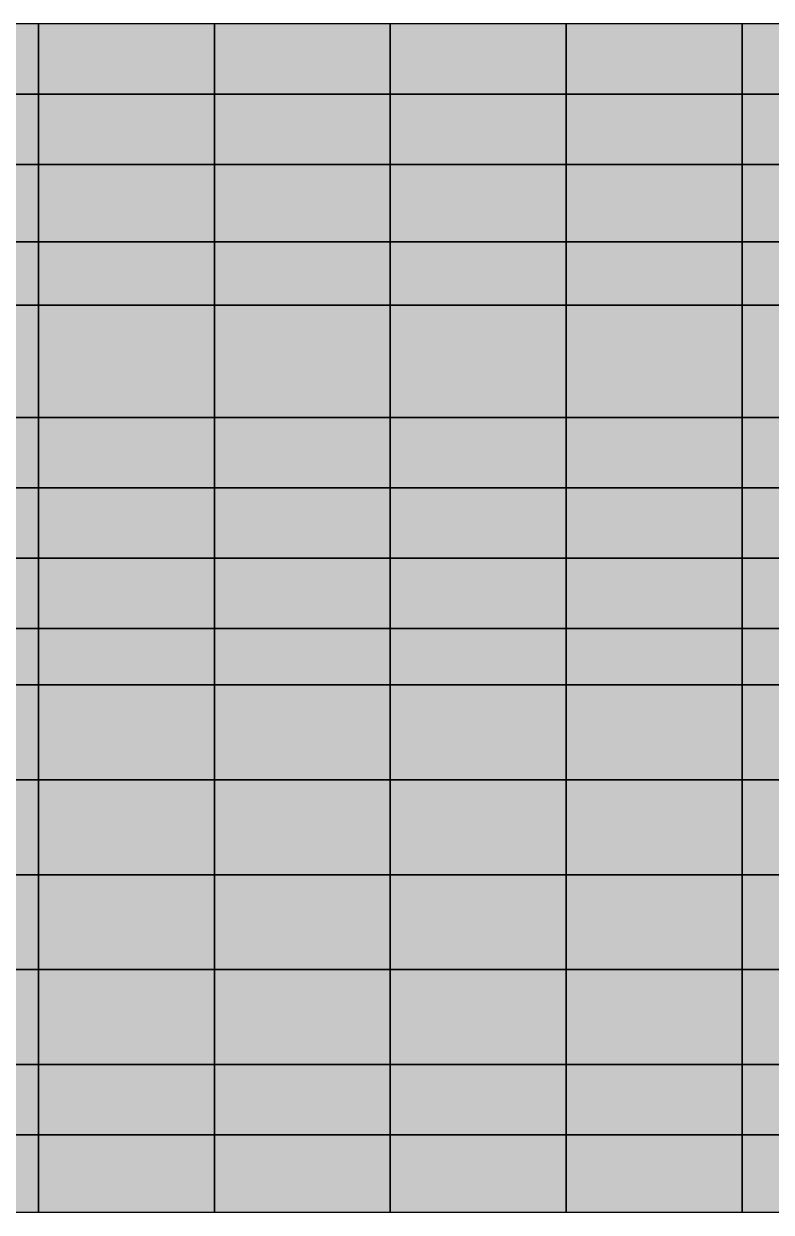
# Model space of a CAD drawing. Header units: inches. Extents: x -100 to 147, y -140 to 41.
# Drawn here: x -48.21 to -37.59, y -41.4 to -24.5 of the extents above; entities that cross this region are included whole.
import ezdxf

# ---------------------------------------------------------------- set-up
doc = ezdxf.new("R2010")
doc.units = ezdxf.units.IN
doc.header["$MEASUREMENT"] = 0
for name, color, linetype in [('Contour 1-01', 7, 'Continuous'), ('Contour 1-04', 7, 'Continuous'), ('Contour 1-05', 7, 'Continuous'), ('Contour 1-06', 7, 'Continuous'), ('Contour 1-07', 7, 'Continuous'), ('Contour 1-08', 7, 'Continuous'), ('Contour 1-09', 7, 'Continuous'), ('Contour 1-10', 7, 'Continuous'), ('Mesh-Ac1①', 7, 'Continuous'), ('Mesh-Acs', 7, 'Continuous'), ('Mesh-Ag1', 7, 'Continuous'), ('Mesh-Dc1', 7, 'Continuous'), ('Mesh-Dg1', 7, 'Continuous'), ('Mesh-Ds1', 7, 'Continuous'), ('Undeformed Mesh-Ac1①', 7, 'Continuous'), ('Undeformed Mesh-Acs', 7, 'Continuous'), ('Undeformed Mesh-Ag1', 7, 'Continuous'), ('Undeformed Mesh-Dc1', 7, 'Continuous'), ('Undeformed Mesh-Dg1', 7, 'Continuous'), ('Undeformed Mesh-Ds1', 7, 'Continuous')]:
    doc.layers.add(name, color=color, linetype=linetype)

msp = doc.modelspace()

# ---------------------------------------------------------------- linework, layer by layer
at = {"color": 7, "true_color": 0xffffff, "transparency": 33554687}
for points in [[(-48, -24.5), (-51, -24.5), (-51, -25.5)], [(-48, -24.5), (-51, -25.5), (-48, -25.5)], [(-45.5, -24.5), (-48, -24.5), (-48, -25.5)], [(-45.5, -24.5), (-48, -25.5), (-45.5, -25.5)], [(-43, -24.5), (-45.5, -24.5), (-45.5, -25.5)], [(-43, -24.5), (-45.5, -25.5), (-43, -25.5)], [(-40.5, -24.5), (-43, -24.5), (-43, -25.5)], [(-40.5, -24.5), (-43, -25.5), (-40.5, -25.5)], [(-38, -24.5), (-40.5, -24.5), (-40.5, -25.5)], [(-38, -24.5), (-40.5, -25.5), (-38, -25.5)], [(-35.5, -24.5), (-38, -24.5), (-38, -25.5)], [(-35.5, -24.5), (-38, -25.5), (-35.5, -25.5)], [(-51, -26.5), (-48, -26.5), (-48, -25.5)], [(-51, -26.5), (-48, -25.5), (-51, -25.5)], [(-48, -26.5), (-45.5, -26.5), (-45.5, -25.5)], [(-48, -26.5), (-45.5, -25.5), (-48, -25.5)], [(-45.5, -26.5), (-43, -26.5), (-43, -25.5)], [(-45.5, -26.5), (-43, -25.5), (-45.5, -25.5)], [(-43, -26.5), (-40.5, -26.5), (-40.5, -25.5)], [(-43, -26.5), (-40.5, -25.5), (-43, -25.5)], [(-40.5, -26.5), (-38, -26.5), (-38, -25.5)], [(-40.5, -26.5), (-38, -25.5), (-40.5, -25.5)], [(-38, -26.5), (-35.5, -26.5), (-35.5, -25.5)], [(-38, -26.5), (-35.5, -25.5), (-38, -25.5)], [(-51, -27.6), (-48, -27.6), (-48, -26.5)], [(-51, -27.6), (-48, -26.5), (-51, -26.5)], [(-48, -27.6), (-45.5, -27.6), (-45.5, -26.5)], [(-48, -27.6), (-45.5, -26.5), (-48, -26.5)], [(-45.5, -27.6), (-43, -27.6), (-43, -26.5)], [(-45.5, -27.6), (-43, -26.5), (-45.5, -26.5)], [(-43, -27.6), (-40.5, -27.6), (-40.5, -26.5)], [(-43, -27.6), (-40.5, -26.5), (-43, -26.5)], [(-40.5, -27.6), (-38, -27.6), (-38, -26.5)], [(-40.5, -27.6), (-38, -26.5), (-40.5, -26.5)], [(-38, -27.6), (-35.5, -27.6), (-35.5, -26.5)], [(-38, -27.6), (-35.5, -26.5), (-38, -26.5)], [(-51, -28.5), (-48, -28.5), (-48, -27.6)], [(-51, -28.5), (-48, -27.6), (-51, -27.6)], [(-48, -28.5), (-45.5, -28.5), (-45.5, -27.6)], [(-48, -28.5), (-45.5, -27.6), (-48, -27.6)], [(-45.5, -28.5), (-43, -28.5), (-43, -27.6)], [(-45.5, -28.5), (-43, -27.6), (-45.5, -27.6)], [(-43, -28.5), (-40.5, -28.5), (-40.5, -27.6)], [(-43, -28.5), (-40.5, -27.6), (-43, -27.6)], [(-40.5, -28.5), (-38, -28.5), (-38, -27.6)], [(-40.5, -28.5), (-38, -27.6), (-40.5, -27.6)], [(-38, -28.5), (-35.5, -28.5), (-35.5, -27.6)], [(-38, -28.5), (-35.5, -27.6), (-38, -27.6)], [(-48, -28.5), (-51, -28.5), (-51, -30.1)], [(-48, -28.5), (-51, -30.1), (-48, -30.1)], [(-45.5, -28.5), (-48, -28.5), (-48, -30.1)], [(-45.5, -28.5), (-48, -30.1), (-45.5, -30.1)], [(-43, -28.5), (-45.5, -28.5), (-45.5, -30.1)], [(-43, -28.5), (-45.5, -30.1), (-43, -30.1)], [(-40.5, -28.5), (-43, -28.5), (-43, -30.1)], [(-40.5, -28.5), (-43, -30.1), (-40.5, -30.1)], [(-38, -28.5), (-40.5, -28.5), (-40.5, -30.1)], [(-38, -28.5), (-40.5, -30.1), (-38, -30.1)], [(-35.5, -28.5), (-38, -28.5), (-38, -30.1)], [(-35.5, -28.5), (-38, -30.1), (-35.5, -30.1)], [(-51, -31.1), (-48, -31.1), (-48, -30.1)], [(-51, -31.1), (-48, -30.1), (-51, -30.1)], [(-48, -31.1), (-45.5, -31.1), (-45.5, -30.1)], [(-48, -31.1), (-45.5, -30.1), (-48, -30.1)], [(-45.5, -31.1), (-43, -31.1), (-43, -30.1)], [(-45.5, -31.1), (-43, -30.1), (-45.5, -30.1)], [(-43, -31.1), (-40.5, -31.1), (-40.5, -30.1)], [(-43, -31.1), (-40.5, -30.1), (-43, -30.1)], [(-40.5, -31.1), (-38, -31.1), (-38, -30.1)], [(-40.5, -31.1), (-38, -30.1), (-40.5, -30.1)], [(-38, -31.1), (-35.5, -31.1), (-35.5, -30.1)], [(-38, -31.1), (-35.5, -30.1), (-38, -30.1)], [(-48, -31.1), (-51, -31.1), (-51, -32.1)], [(-48, -31.1), (-51, -32.1), (-48, -32.1)], [(-45.5, -31.1), (-48, -31.1), (-48, -32.1)], [(-45.5, -31.1), (-48, -32.1), (-45.5, -32.1)], [(-43, -31.1), (-45.5, -31.1), (-45.5, -32.1)], [(-43, -31.1), (-45.5, -32.1), (-43, -32.1)], [(-40.5, -31.1), (-43, -31.1), (-43, -32.1)], [(-40.5, -31.1), (-43, -32.1), (-40.5, -32.1)], [(-38, -31.1), (-40.5, -31.1), (-40.5, -32.1)], [(-38, -31.1), (-40.5, -32.1), (-38, -32.1)], [(-35.5, -31.1), (-38, -31.1), (-38, -32.1)], [(-35.5, -31.1), (-38, -32.1), (-35.5, -32.1)], [(-51, -32.1), (-51, -33.1), (-48, -33.1)], [(-51, -32.1), (-48, -33.1), (-48, -32.1)], [(-48, -32.1), (-48, -33.1), (-45.5, -33.1)], [(-48, -32.1), (-45.5, -33.1), (-45.5, -32.1)], [(-45.5, -32.1), (-45.5, -33.1), (-43, -33.1)], [(-45.5, -32.1), (-43, -33.1), (-43, -32.1)], [(-43, -32.1), (-43, -33.1), (-40.5, -33.1)], [(-43, -32.1), (-40.5, -33.1), (-40.5, -32.1)], [(-40.5, -32.1), (-40.5, -33.1), (-38, -33.1)], [(-40.5, -32.1), (-38, -33.1), (-38, -32.1)], [(-38, -32.1), (-38, -33.1), (-35.5, -33.1)], [(-38, -32.1), (-35.5, -33.1), (-35.5, -32.1)], [(-51, -33.9), (-48, -33.9), (-48, -33.1)], [(-51, -33.9), (-48, -33.1), (-51, -33.1)], [(-48, -33.9), (-45.5, -33.9), (-45.5, -33.1)], [(-48, -33.9), (-45.5, -33.1), (-48, -33.1)], [(-45.5, -33.9), (-43, -33.9), (-43, -33.1)], [(-45.5, -33.9), (-43, -33.1), (-45.5, -33.1)], [(-43, -33.9), (-40.5, -33.9), (-40.5, -33.1)], [(-43, -33.9), (-40.5, -33.1), (-43, -33.1)], [(-40.5, -33.9), (-38, -33.9), (-38, -33.1)], [(-40.5, -33.9), (-38, -33.1), (-40.5, -33.1)], [(-38, -33.9), (-35.5, -33.9), (-35.5, -33.1)], [(-38, -33.9), (-35.5, -33.1), (-38, -33.1)], [(-51, -35.25), (-48, -35.25), (-48, -33.9)], [(-51, -35.25), (-48, -33.9), (-51, -33.9)], [(-48, -35.25), (-45.5, -35.25), (-45.5, -33.9)], [(-48, -35.25), (-45.5, -33.9), (-48, -33.9)], [(-45.5, -33.9), (-45.5, -35.25), (-43, -35.25)], [(-45.5, -33.9), (-43, -35.25), (-43, -33.9)], [(-43, -33.9), (-43, -35.25), (-40.5, -35.25)], [(-43, -33.9), (-40.5, -35.25), (-40.5, -33.9)], [(-40.5, -33.9), (-40.5, -35.25), (-38, -35.25)], [(-40.5, -33.9), (-38, -35.25), (-38, -33.9)], [(-38, -35.25), (-35.5, -35.25), (-35.5, -33.9)], [(-38, -35.25), (-35.5, -33.9), (-38, -33.9)], [(-51, -36.6), (-48, -36.6), (-48, -35.25)], [(-51, -36.6), (-48, -35.25), (-51, -35.25)], [(-48, -36.6), (-45.5, -36.6), (-45.5, -35.25)], [(-48, -36.6), (-45.5, -35.25), (-48, -35.25)], [(-45.5, -36.6), (-43, -36.6), (-43, -35.25)], [(-45.5, -36.6), (-43, -35.25), (-45.5, -35.25)], [(-43, -36.6), (-40.5, -36.6), (-40.5, -35.25)], [(-43, -36.6), (-40.5, -35.25), (-43, -35.25)], [(-40.5, -36.6), (-38, -36.6), (-38, -35.25)], [(-40.5, -36.6), (-38, -35.25), (-40.5, -35.25)], [(-38, -36.6), (-35.5, -36.6), (-35.5, -35.25)], [(-38, -36.6), (-35.5, -35.25), (-38, -35.25)], [(-51, -37.95), (-48, -37.95), (-48, -36.6)], [(-51, -37.95), (-48, -36.6), (-51, -36.6)], [(-48, -37.95), (-45.5, -37.95), (-45.5, -36.6)], [(-48, -37.95), (-45.5, -36.6), (-48, -36.6)], [(-45.5, -37.95), (-43, -37.95), (-43, -36.6)], [(-45.5, -37.95), (-43, -36.6), (-45.5, -36.6)], [(-43, -36.6), (-43, -37.95), (-40.5, -37.95)], [(-43, -36.6), (-40.5, -37.95), (-40.5, -36.6)], [(-40.5, -36.6), (-40.5, -37.95), (-38, -37.95)], [(-40.5, -36.6), (-38, -37.95), (-38, -36.6)], [(-38, -37.95), (-35.5, -37.95), (-35.5, -36.6)], [(-38, -37.95), (-35.5, -36.6), (-38, -36.6)], [(-48, -37.95), (-51, -37.95), (-51, -39.3)], [(-48, -37.95), (-51, -39.3), (-48, -39.3)], [(-45.5, -37.95), (-48, -37.95), (-48, -39.3)], [(-45.5, -37.95), (-48, -39.3), (-45.5, -39.3)], [(-43, -37.95), (-45.5, -37.95), (-45.5, -39.3)], [(-43, -37.95), (-45.5, -39.3), (-43, -39.3)], [(-40.5, -37.95), (-43, -37.95), (-43, -39.3)], [(-40.5, -37.95), (-43, -39.3), (-40.5, -39.3)], [(-38, -37.95), (-40.5, -37.95), (-40.5, -39.3)], [(-38, -37.95), (-40.5, -39.3), (-38, -39.3)], [(-35.5, -37.95), (-38, -37.95), (-38, -39.3)], [(-35.5, -37.95), (-38, -39.3), (-35.5, -39.3)], [(-48, -39.3), (-51, -39.3), (-51, -40.3)], [(-48, -39.3), (-51, -40.3), (-48, -40.3)], [(-48, -39.3), (-48, -40.3), (-45.5, -40.3)], [(-48, -39.3), (-45.5, -40.3), (-45.5, -39.3)], [(-45.5, -39.3), (-45.5, -40.3), (-43, -40.3)], [(-45.5, -39.3), (-43, -40.3), (-43, -39.3)], [(-43, -39.3), (-43, -40.3), (-40.5, -40.3)], [(-43, -39.3), (-40.5, -40.3), (-40.5, -39.3)], [(-40.5, -39.3), (-40.5, -40.3), (-38, -40.3)], [(-40.5, -39.3), (-38, -40.3), (-38, -39.3)], [(-35.5, -39.3), (-38, -39.3), (-38, -40.3)], [(-35.5, -39.3), (-38, -40.3), (-35.5, -40.3)], [(-51, -41.4), (-48, -41.4), (-48, -40.3)], [(-51, -41.4), (-48, -40.3), (-51, -40.3)], [(-48, -41.4), (-45.5, -41.4), (-45.5, -40.3)], [(-48, -41.4), (-45.5, -40.3), (-48, -40.3)], [(-45.5, -40.3), (-45.5, -41.4), (-43, -41.4)], [(-45.5, -40.3), (-43, -41.4), (-43, -40.3)], [(-43, -40.3), (-43, -41.4), (-40.5, -41.4)], [(-43, -40.3), (-40.5, -41.4), (-40.5, -40.3)], [(-40.5, -40.3), (-40.5, -41.4), (-38, -41.4)], [(-40.5, -40.3), (-38, -41.4), (-38, -40.3)], [(-38, -41.4), (-35.5, -41.4), (-35.5, -40.3)], [(-38, -41.4), (-35.5, -40.3), (-38, -40.3)]]:
    msp.add_solid(points, dxfattribs=at)
at = {"layer": 'Contour 1-01', "color": 5, "true_color": 0x0000ff}
for points in [[(-51, -33.9), (-48, -33.9), (-48, -33.1)], [(-51, -33.9), (-48, -33.1), (-51, -33.1)], [(-48, -33.9), (-45.5, -33.9), (-45.5, -33.1)], [(-48, -33.9), (-45.5, -33.1), (-48, -33.1)], [(-45.5, -33.9), (-43, -33.9), (-43, -33.1)], [(-45.5, -33.9), (-43, -33.1), (-45.5, -33.1)], [(-43, -33.9), (-40.5, -33.9), (-40.5, -33.1)], [(-43, -33.9), (-40.5, -33.1), (-43, -33.1)], [(-40.5, -33.9), (-38, -33.9), (-38, -33.1)], [(-40.5, -33.9), (-38, -33.1), (-40.5, -33.1)], [(-38, -33.9), (-35.5, -33.9), (-35.5, -33.1)], [(-38, -33.9), (-35.5, -33.1), (-38, -33.1)], [(-51, -35.25), (-48, -35.25), (-48, -33.9)], [(-51, -35.25), (-48, -33.9), (-51, -33.9)], [(-48, -35.25), (-45.5, -35.25), (-45.5, -33.9)], [(-48, -35.25), (-45.5, -33.9), (-48, -33.9)], [(-45.5, -33.9), (-45.5, -35.25), (-43, -35.25)], [(-45.5, -33.9), (-43, -35.25), (-43, -33.9)], [(-43, -33.9), (-43, -35.25), (-40.5, -35.25)], [(-43, -33.9), (-40.5, -35.25), (-40.5, -33.9)], [(-40.5, -33.9), (-40.5, -35.25), (-38, -35.25)], [(-40.5, -33.9), (-38, -35.25), (-38, -33.9)], [(-38, -35.25), (-35.5, -35.25), (-35.5, -33.9)], [(-38, -35.25), (-35.5, -33.9), (-38, -33.9)], [(-51, -36.6), (-48, -36.6), (-48, -35.25)], [(-51, -36.6), (-48, -35.25), (-51, -35.25)], [(-48, -36.6), (-45.5, -36.6), (-45.5, -35.25)], [(-48, -36.6), (-45.5, -35.25), (-48, -35.25)], [(-45.5, -36.6), (-43, -36.6), (-43, -35.25)], [(-45.5, -36.6), (-43, -35.25), (-45.5, -35.25)], [(-43, -36.6), (-40.5, -36.6), (-40.5, -35.25)], [(-43, -36.6), (-40.5, -35.25), (-43, -35.25)], [(-40.5, -36.6), (-38, -36.6), (-38, -35.25)], [(-40.5, -36.6), (-38, -35.25), (-40.5, -35.25)], [(-38, -36.6), (-35.5, -36.6), (-35.5, -35.25)], [(-38, -36.6), (-35.5, -35.25), (-38, -35.25)], [(-51, -37.95), (-48, -37.95), (-48, -36.6)], [(-51, -37.95), (-48, -36.6), (-51, -36.6)], [(-48, -37.95), (-45.5, -37.95), (-45.5, -36.6)], [(-48, -37.95), (-45.5, -36.6), (-48, -36.6)], [(-45.5, -37.95), (-43, -37.95), (-43, -36.6)], [(-45.5, -37.95), (-43, -36.6), (-45.5, -36.6)], [(-43, -36.6), (-43, -37.95), (-40.5, -37.95)], [(-43, -36.6), (-40.5, -37.95), (-40.5, -36.6)], [(-40.5, -36.6), (-40.5, -37.95), (-38, -37.95)], [(-40.5, -36.6), (-38, -37.95), (-38, -36.6)], [(-38, -37.95), (-35.5, -37.95), (-35.5, -36.6)], [(-38, -37.95), (-35.5, -36.6), (-38, -36.6)], [(-48, -37.95), (-51, -37.95), (-51, -39.3)], [(-48, -37.95), (-51, -39.3), (-48, -39.3)], [(-45.5, -37.95), (-48, -37.95), (-48, -39.3)], [(-45.5, -37.95), (-48, -39.3), (-45.5, -39.3)], [(-43, -37.95), (-45.5, -37.95), (-45.5, -39.3)], [(-43, -37.95), (-45.5, -39.3), (-43, -39.3)], [(-40.5, -37.95), (-43, -37.95), (-43, -39.3)], [(-40.5, -37.95), (-43, -39.3), (-40.5, -39.3)], [(-38, -37.95), (-40.5, -37.95), (-40.5, -39.3)], [(-38, -37.95), (-40.5, -39.3), (-38, -39.3)], [(-35.5, -37.95), (-38, -37.95), (-38, -39.3)], [(-35.5, -37.95), (-38, -39.3), (-35.5, -39.3)]]:
    msp.add_solid(points, dxfattribs=at)
at = {"layer": 'Contour 1-04', "color": 120, "true_color": 0x00ffaa}
for points in [[(-48, -24.5), (-51, -24.5), (-51, -25.5)], [(-48, -24.5), (-51, -25.5), (-48, -25.5)]]:
    msp.add_solid(points, dxfattribs=at)
at = {"layer": 'Contour 1-05', "color": 100, "true_color": 0x00ff38}
for points in [[(-45.5, -24.5), (-48, -24.5), (-48, -25.5)], [(-45.5, -24.5), (-48, -25.5), (-45.5, -25.5)], [(-43, -24.5), (-45.5, -24.5), (-45.5, -25.5)], [(-43, -24.5), (-45.5, -25.5), (-43, -25.5)], [(-40.5, -24.5), (-43, -24.5), (-43, -25.5)], [(-40.5, -24.5), (-43, -25.5), (-40.5, -25.5)]]:
    msp.add_solid(points, dxfattribs=at)
at = {"layer": 'Contour 1-06', "color": 80, "true_color": 0x38ff00}
for points in [[(-38, -24.5), (-40.5, -24.5), (-40.5, -25.5)], [(-38, -24.5), (-40.5, -25.5), (-38, -25.5)], [(-35.5, -24.5), (-38, -24.5), (-38, -25.5)], [(-35.5, -24.5), (-38, -25.5), (-35.5, -25.5)], [(-51, -26.5), (-48, -26.5), (-48, -25.5)], [(-51, -26.5), (-48, -25.5), (-51, -25.5)], [(-48, -26.5), (-45.5, -26.5), (-45.5, -25.5)], [(-48, -26.5), (-45.5, -25.5), (-48, -25.5)], [(-51, -27.6), (-48, -27.6), (-48, -26.5)], [(-51, -27.6), (-48, -26.5), (-51, -26.5)], [(-51, -28.5), (-48, -28.5), (-48, -27.6)], [(-51, -28.5), (-48, -27.6), (-51, -27.6)], [(-48, -28.5), (-45.5, -28.5), (-45.5, -27.6)], [(-48, -28.5), (-45.5, -27.6), (-48, -27.6)], [(-48, -28.5), (-51, -28.5), (-51, -30.1)], [(-48, -28.5), (-51, -30.1), (-48, -30.1)], [(-45.5, -28.5), (-48, -28.5), (-48, -30.1)], [(-45.5, -28.5), (-48, -30.1), (-45.5, -30.1)], [(-43, -28.5), (-45.5, -28.5), (-45.5, -30.1)], [(-43, -28.5), (-45.5, -30.1), (-43, -30.1)]]:
    msp.add_solid(points, dxfattribs=at)
at = {"layer": 'Contour 1-07', "color": 60, "true_color": 0xa9ff00}
for points in [[(-45.5, -26.5), (-43, -26.5), (-43, -25.5)], [(-45.5, -26.5), (-43, -25.5), (-45.5, -25.5)], [(-43, -26.5), (-40.5, -26.5), (-40.5, -25.5)], [(-43, -26.5), (-40.5, -25.5), (-43, -25.5)], [(-48, -27.6), (-45.5, -27.6), (-45.5, -26.5)], [(-48, -27.6), (-45.5, -26.5), (-48, -26.5)], [(-45.5, -27.6), (-43, -27.6), (-43, -26.5)], [(-45.5, -27.6), (-43, -26.5), (-45.5, -26.5)], [(-45.5, -28.5), (-43, -28.5), (-43, -27.6)], [(-45.5, -28.5), (-43, -27.6), (-45.5, -27.6)], [(-43, -28.5), (-40.5, -28.5), (-40.5, -27.6)], [(-43, -28.5), (-40.5, -27.6), (-43, -27.6)], [(-40.5, -28.5), (-43, -28.5), (-43, -30.1)], [(-40.5, -28.5), (-43, -30.1), (-40.5, -30.1)], [(-38, -28.5), (-40.5, -28.5), (-40.5, -30.1)], [(-38, -28.5), (-40.5, -30.1), (-38, -30.1)]]:
    msp.add_solid(points, dxfattribs=at)
at = {"layer": 'Contour 1-08', "color": 2, "true_color": 0xffe200}
for points in [[(-40.5, -26.5), (-38, -26.5), (-38, -25.5)], [(-40.5, -26.5), (-38, -25.5), (-40.5, -25.5)], [(-38, -26.5), (-35.5, -26.5), (-35.5, -25.5)], [(-38, -26.5), (-35.5, -25.5), (-38, -25.5)], [(-43, -27.6), (-40.5, -27.6), (-40.5, -26.5)], [(-43, -27.6), (-40.5, -26.5), (-43, -26.5)], [(-40.5, -27.6), (-38, -27.6), (-38, -26.5)], [(-40.5, -27.6), (-38, -26.5), (-40.5, -26.5)], [(-40.5, -28.5), (-38, -28.5), (-38, -27.6)], [(-40.5, -28.5), (-38, -27.6), (-40.5, -27.6)], [(-35.5, -28.5), (-38, -28.5), (-38, -30.1)], [(-35.5, -28.5), (-38, -30.1), (-35.5, -30.1)]]:
    msp.add_solid(points, dxfattribs=at)
at = {"layer": 'Contour 1-09', "color": 30, "true_color": 0xff7100}
for points in [[(-38, -27.6), (-35.5, -27.6), (-35.5, -26.5)], [(-38, -27.6), (-35.5, -26.5), (-38, -26.5)], [(-38, -28.5), (-35.5, -28.5), (-35.5, -27.6)], [(-38, -28.5), (-35.5, -27.6), (-38, -27.6)], [(-48, -31.1), (-51, -31.1), (-51, -32.1)], [(-48, -31.1), (-51, -32.1), (-48, -32.1)], [(-45.5, -31.1), (-48, -31.1), (-48, -32.1)], [(-45.5, -31.1), (-48, -32.1), (-45.5, -32.1)]]:
    msp.add_solid(points, dxfattribs=at)
at = {"layer": 'Contour 1-10', "color": 1, "true_color": 0xff0000}
for points in [[(-51, -31.1), (-48, -31.1), (-48, -30.1)], [(-51, -31.1), (-48, -30.1), (-51, -30.1)], [(-48, -31.1), (-45.5, -31.1), (-45.5, -30.1)], [(-48, -31.1), (-45.5, -30.1), (-48, -30.1)], [(-45.5, -31.1), (-43, -31.1), (-43, -30.1)], [(-45.5, -31.1), (-43, -30.1), (-45.5, -30.1)], [(-43, -31.1), (-40.5, -31.1), (-40.5, -30.1)], [(-43, -31.1), (-40.5, -30.1), (-43, -30.1)], [(-40.5, -31.1), (-38, -31.1), (-38, -30.1)], [(-40.5, -31.1), (-38, -30.1), (-40.5, -30.1)], [(-38, -31.1), (-35.5, -31.1), (-35.5, -30.1)], [(-38, -31.1), (-35.5, -30.1), (-38, -30.1)], [(-43, -31.1), (-45.5, -31.1), (-45.5, -32.1)], [(-43, -31.1), (-45.5, -32.1), (-43, -32.1)], [(-40.5, -31.1), (-43, -31.1), (-43, -32.1)], [(-40.5, -31.1), (-43, -32.1), (-40.5, -32.1)], [(-38, -31.1), (-40.5, -31.1), (-40.5, -32.1)], [(-38, -31.1), (-40.5, -32.1), (-38, -32.1)], [(-35.5, -31.1), (-38, -31.1), (-38, -32.1)], [(-35.5, -31.1), (-38, -32.1), (-35.5, -32.1)], [(-51, -32.1), (-51, -33.1), (-48, -33.1)], [(-51, -32.1), (-48, -33.1), (-48, -32.1)], [(-48, -32.1), (-48, -33.1), (-45.5, -33.1)], [(-48, -32.1), (-45.5, -33.1), (-45.5, -32.1)], [(-45.5, -32.1), (-45.5, -33.1), (-43, -33.1)], [(-45.5, -32.1), (-43, -33.1), (-43, -32.1)], [(-43, -32.1), (-43, -33.1), (-40.5, -33.1)], [(-43, -32.1), (-40.5, -33.1), (-40.5, -32.1)], [(-40.5, -32.1), (-40.5, -33.1), (-38, -33.1)], [(-40.5, -32.1), (-38, -33.1), (-38, -32.1)], [(-38, -32.1), (-38, -33.1), (-35.5, -33.1)], [(-38, -32.1), (-35.5, -33.1), (-35.5, -32.1)], [(-48, -39.3), (-51, -39.3), (-51, -40.3)], [(-48, -39.3), (-51, -40.3), (-48, -40.3)], [(-48, -39.3), (-48, -40.3), (-45.5, -40.3)], [(-48, -39.3), (-45.5, -40.3), (-45.5, -39.3)], [(-45.5, -39.3), (-45.5, -40.3), (-43, -40.3)], [(-45.5, -39.3), (-43, -40.3), (-43, -39.3)], [(-43, -39.3), (-43, -40.3), (-40.5, -40.3)], [(-43, -39.3), (-40.5, -40.3), (-40.5, -39.3)], [(-40.5, -39.3), (-40.5, -40.3), (-38, -40.3)], [(-40.5, -39.3), (-38, -40.3), (-38, -39.3)], [(-35.5, -39.3), (-38, -39.3), (-38, -40.3)], [(-35.5, -39.3), (-38, -40.3), (-35.5, -40.3)], [(-51, -41.4), (-48, -41.4), (-48, -40.3)], [(-51, -41.4), (-48, -40.3), (-51, -40.3)], [(-48, -41.4), (-45.5, -41.4), (-45.5, -40.3)], [(-48, -41.4), (-45.5, -40.3), (-48, -40.3)], [(-45.5, -40.3), (-45.5, -41.4), (-43, -41.4)], [(-45.5, -40.3), (-43, -41.4), (-43, -40.3)], [(-43, -40.3), (-43, -41.4), (-40.5, -41.4)], [(-43, -40.3), (-40.5, -41.4), (-40.5, -40.3)], [(-40.5, -40.3), (-40.5, -41.4), (-38, -41.4)], [(-40.5, -40.3), (-38, -41.4), (-38, -40.3)], [(-38, -41.4), (-35.5, -41.4), (-35.5, -40.3)], [(-38, -41.4), (-35.5, -40.3), (-38, -40.3)]]:
    msp.add_solid(points, dxfattribs=at)
at = {"layer": 'Mesh-Ac1①', "color": 18, "true_color": 0x000000, "transparency": 33554559}
for p, q in [((-48, -24.5), (-51, -24.5)), ((-48, -25.5), (-48, -24.5)), ((-45.5, -24.5), (-48, -24.5)), ((-48, -24.5), (-48, -25.5)), ((-45.5, -25.5), (-45.5, -24.5)), ((-43, -24.5), (-45.5, -24.5)), ((-45.5, -24.5), (-45.5, -25.5)), ((-43, -25.5), (-43, -24.5)), ((-40.5, -24.5), (-43, -24.5)), ((-43, -24.5), (-43, -25.5)), ((-40.5, -25.5), (-40.5, -24.5)), ((-38, -24.5), (-40.5, -24.5)), ((-40.5, -24.5), (-40.5, -25.5)), ((-38, -25.5), (-38, -24.5)), ((-35.5, -24.5), (-38, -24.5)), ((-38, -24.5), (-38, -25.5)), ((-48, -25.5), (-51, -25.5)), ((-51, -25.5), (-48, -25.5)), ((-48, -26.5), (-48, -25.5)), ((-45.5, -25.5), (-48, -25.5)), ((-48, -25.5), (-48, -26.5)), ((-48, -25.5), (-45.5, -25.5)), ((-45.5, -26.5), (-45.5, -25.5)), ((-43, -25.5), (-45.5, -25.5)), ((-45.5, -25.5), (-45.5, -26.5)), ((-45.5, -25.5), (-43, -25.5)), ((-43, -26.5), (-43, -25.5)), ((-40.5, -25.5), (-43, -25.5)), ((-43, -25.5), (-43, -26.5)), ((-43, -25.5), (-40.5, -25.5)), ((-40.5, -26.5), (-40.5, -25.5)), ((-38, -25.5), (-40.5, -25.5)), ((-40.5, -25.5), (-40.5, -26.5)), ((-40.5, -25.5), (-38, -25.5)), ((-38, -26.5), (-38, -25.5)), ((-35.5, -25.5), (-38, -25.5)), ((-38, -25.5), (-38, -26.5)), ((-38, -25.5), (-35.5, -25.5)), ((-51, -26.5), (-48, -26.5)), ((-48, -26.5), (-51, -26.5)), ((-48, -27.6), (-48, -26.5)), ((-45.5, -26.5), (-48, -26.5)), ((-48, -26.5), (-48, -27.6)), ((-48, -26.5), (-45.5, -26.5)), ((-45.5, -27.6), (-45.5, -26.5)), ((-43, -26.5), (-45.5, -26.5)), ((-45.5, -26.5), (-45.5, -27.6)), ((-45.5, -26.5), (-43, -26.5)), ((-43, -27.6), (-43, -26.5)), ((-40.5, -26.5), (-43, -26.5)), ((-43, -26.5), (-43, -27.6)), ((-43, -26.5), (-40.5, -26.5)), ((-40.5, -27.6), (-40.5, -26.5)), ((-38, -26.5), (-40.5, -26.5)), ((-40.5, -26.5), (-40.5, -27.6)), ((-40.5, -26.5), (-38, -26.5)), ((-38, -27.6), (-38, -26.5)), ((-35.5, -26.5), (-38, -26.5)), ((-38, -26.5), (-38, -27.6)), ((-38, -26.5), (-35.5, -26.5)), ((-48, -27.6), (-51, -27.6)), ((-51, -27.6), (-48, -27.6)), ((-48, -28.5), (-48, -27.6)), ((-45.5, -27.6), (-48, -27.6)), ((-48, -27.6), (-48, -28.5)), ((-48, -27.6), (-45.5, -27.6)), ((-45.5, -28.5), (-45.5, -27.6)), ((-43, -27.6), (-45.5, -27.6)), ((-45.5, -27.6), (-45.5, -28.5)), ((-45.5, -27.6), (-43, -27.6)), ((-43, -28.5), (-43, -27.6)), ((-40.5, -27.6), (-43, -27.6)), ((-43, -27.6), (-43, -28.5)), ((-43, -27.6), (-40.5, -27.6)), ((-40.5, -28.5), (-40.5, -27.6)), ((-38, -27.6), (-40.5, -27.6)), ((-40.5, -27.6), (-40.5, -28.5)), ((-40.5, -27.6), (-38, -27.6)), ((-38, -28.5), (-38, -27.6)), ((-35.5, -27.6), (-38, -27.6)), ((-38, -27.6), (-38, -28.5)), ((-38, -27.6), (-35.5, -27.6)), ((-48, -28.5), (-51, -28.5)), ((-51, -28.5), (-48, -28.5)), ((-48, -30.1), (-48, -28.5)), ((-45.5, -28.5), (-48, -28.5)), ((-48, -28.5), (-48, -30.1)), ((-48, -28.5), (-45.5, -28.5)), ((-45.5, -30.1), (-45.5, -28.5)), ((-43, -28.5), (-45.5, -28.5)), ((-45.5, -28.5), (-45.5, -30.1)), ((-45.5, -28.5), (-43, -28.5)), ((-43, -30.1), (-43, -28.5)), ((-40.5, -28.5), (-43, -28.5)), ((-43, -28.5), (-43, -30.1)), ((-43, -28.5), (-40.5, -28.5)), ((-40.5, -30.1), (-40.5, -28.5)), ((-38, -28.5), (-40.5, -28.5)), ((-40.5, -28.5), (-40.5, -30.1)), ((-40.5, -28.5), (-38, -28.5)), ((-38, -30.1), (-38, -28.5)), ((-35.5, -28.5), (-38, -28.5)), ((-38, -28.5), (-38, -30.1)), ((-38, -28.5), (-35.5, -28.5)), ((-51, -30.1), (-48, -30.1)), ((-48, -30.1), (-45.5, -30.1)), ((-45.5, -30.1), (-43, -30.1)), ((-43, -30.1), (-40.5, -30.1)), ((-40.5, -30.1), (-38, -30.1)), ((-38, -30.1), (-35.5, -30.1))]:
    msp.add_line(p, q, dxfattribs=at)
at = {"layer": 'Mesh-Acs', "color": 18, "true_color": 0x000000, "transparency": 33554559}
for p, q in [((-48, -30.1), (-51, -30.1)), ((-48, -31.1), (-48, -30.1)), ((-45.5, -30.1), (-48, -30.1)), ((-48, -30.1), (-48, -31.1)), ((-45.5, -31.1), (-45.5, -30.1)), ((-43, -30.1), (-45.5, -30.1)), ((-45.5, -30.1), (-45.5, -31.1)), ((-43, -31.1), (-43, -30.1)), ((-40.5, -30.1), (-43, -30.1)), ((-43, -30.1), (-43, -31.1)), ((-40.5, -31.1), (-40.5, -30.1)), ((-38, -30.1), (-40.5, -30.1)), ((-40.5, -30.1), (-40.5, -31.1)), ((-38, -31.1), (-38, -30.1)), ((-35.5, -30.1), (-38, -30.1)), ((-38, -30.1), (-38, -31.1)), ((-48, -31.1), (-51, -31.1)), ((-51, -31.1), (-48, -31.1)), ((-48, -32.1), (-48, -31.1)), ((-45.5, -31.1), (-48, -31.1)), ((-48, -31.1), (-48, -32.1)), ((-48, -31.1), (-45.5, -31.1)), ((-45.5, -32.1), (-45.5, -31.1)), ((-43, -31.1), (-45.5, -31.1)), ((-45.5, -31.1), (-45.5, -32.1)), ((-45.5, -31.1), (-43, -31.1)), ((-43, -32.1), (-43, -31.1)), ((-40.5, -31.1), (-43, -31.1)), ((-43, -31.1), (-43, -32.1)), ((-43, -31.1), (-40.5, -31.1)), ((-40.5, -32.1), (-40.5, -31.1)), ((-38, -31.1), (-40.5, -31.1)), ((-40.5, -31.1), (-40.5, -32.1)), ((-40.5, -31.1), (-38, -31.1)), ((-38, -32.1), (-38, -31.1)), ((-35.5, -31.1), (-38, -31.1)), ((-38, -31.1), (-38, -32.1)), ((-38, -31.1), (-35.5, -31.1)), ((-48, -32.1), (-51, -32.1)), ((-51, -32.1), (-48, -32.1)), ((-48, -33.1), (-48, -32.1)), ((-48, -32.1), (-48, -33.1)), ((-45.5, -32.1), (-48, -32.1)), ((-48, -32.1), (-45.5, -32.1)), ((-45.5, -33.1), (-45.5, -32.1)), ((-45.5, -32.1), (-45.5, -33.1)), ((-43, -32.1), (-45.5, -32.1)), ((-45.5, -32.1), (-43, -32.1)), ((-43, -33.1), (-43, -32.1)), ((-43, -32.1), (-40.5, -32.1)), ((-43, -32.1), (-43, -33.1)), ((-40.5, -32.1), (-43, -32.1)), ((-40.5, -33.1), (-40.5, -32.1)), ((-40.5, -32.1), (-40.5, -33.1)), ((-38, -32.1), (-40.5, -32.1)), ((-40.5, -32.1), (-38, -32.1)), ((-38, -33.1), (-38, -32.1)), ((-38, -32.1), (-38, -33.1)), ((-35.5, -32.1), (-38, -32.1)), ((-38, -32.1), (-35.5, -32.1)), ((-51, -33.1), (-48, -33.1)), ((-48, -33.1), (-45.5, -33.1)), ((-45.5, -33.1), (-43, -33.1)), ((-43, -33.1), (-40.5, -33.1)), ((-40.5, -33.1), (-38, -33.1)), ((-38, -33.1), (-35.5, -33.1))]:
    msp.add_line(p, q, dxfattribs=at)
at = {"layer": 'Mesh-Ag1', "color": 18, "true_color": 0x000000, "transparency": 33554559}
for p, q in [((-48, -33.1), (-51, -33.1)), ((-48, -33.9), (-48, -33.1)), ((-45.5, -33.1), (-48, -33.1)), ((-48, -33.1), (-48, -33.9)), ((-45.5, -33.9), (-45.5, -33.1)), ((-43, -33.1), (-45.5, -33.1)), ((-45.5, -33.1), (-45.5, -33.9)), ((-43, -33.9), (-43, -33.1)), ((-40.5, -33.1), (-43, -33.1)), ((-43, -33.1), (-43, -33.9)), ((-40.5, -33.9), (-40.5, -33.1)), ((-38, -33.1), (-40.5, -33.1)), ((-40.5, -33.1), (-40.5, -33.9)), ((-38, -33.9), (-38, -33.1)), ((-35.5, -33.1), (-38, -33.1)), ((-38, -33.1), (-38, -33.9)), ((-51, -33.9), (-48, -33.9)), ((-48, -33.9), (-45.5, -33.9)), ((-45.5, -33.9), (-43, -33.9)), ((-43, -33.9), (-40.5, -33.9)), ((-40.5, -33.9), (-38, -33.9)), ((-38, -33.9), (-35.5, -33.9))]:
    msp.add_line(p, q, dxfattribs=at)
at = {"layer": 'Mesh-Dc1', "color": 18, "true_color": 0x000000, "transparency": 33554559}
for p, q in [((-48, -33.9), (-51, -33.9)), ((-48, -35.25), (-48, -33.9)), ((-45.5, -33.9), (-48, -33.9)), ((-48, -33.9), (-48, -35.25)), ((-45.5, -35.25), (-45.5, -33.9)), ((-45.5, -33.9), (-45.5, -35.25)), ((-43, -33.9), (-45.5, -33.9)), ((-43, -35.25), (-43, -33.9)), ((-43, -33.9), (-43, -35.25)), ((-40.5, -33.9), (-43, -33.9)), ((-40.5, -35.25), (-40.5, -33.9)), ((-40.5, -33.9), (-40.5, -35.25)), ((-38, -33.9), (-40.5, -33.9)), ((-38, -35.25), (-38, -33.9)), ((-35.5, -33.9), (-38, -33.9)), ((-38, -33.9), (-38, -35.25)), ((-48, -35.25), (-51, -35.25)), ((-51, -35.25), (-48, -35.25)), ((-48, -36.6), (-48, -35.25)), ((-45.5, -35.25), (-48, -35.25)), ((-48, -35.25), (-48, -36.6)), ((-48, -35.25), (-45.5, -35.25)), ((-45.5, -36.6), (-45.5, -35.25)), ((-43, -35.25), (-45.5, -35.25)), ((-45.5, -35.25), (-45.5, -36.6)), ((-45.5, -35.25), (-43, -35.25)), ((-43, -36.6), (-43, -35.25)), ((-40.5, -35.25), (-43, -35.25)), ((-43, -35.25), (-43, -36.6)), ((-43, -35.25), (-40.5, -35.25)), ((-40.5, -36.6), (-40.5, -35.25)), ((-38, -35.25), (-40.5, -35.25)), ((-40.5, -35.25), (-40.5, -36.6)), ((-40.5, -35.25), (-38, -35.25)), ((-38, -36.6), (-38, -35.25)), ((-35.5, -35.25), (-38, -35.25)), ((-38, -35.25), (-38, -36.6)), ((-38, -35.25), (-35.5, -35.25)), ((-48, -36.6), (-51, -36.6)), ((-51, -36.6), (-48, -36.6)), ((-48, -37.95), (-48, -36.6)), ((-45.5, -36.6), (-48, -36.6)), ((-48, -36.6), (-48, -37.95)), ((-48, -36.6), (-45.5, -36.6)), ((-45.5, -37.95), (-45.5, -36.6)), ((-43, -36.6), (-45.5, -36.6)), ((-45.5, -36.6), (-45.5, -37.95)), ((-45.5, -36.6), (-43, -36.6)), ((-43, -37.95), (-43, -36.6)), ((-43, -36.6), (-43, -37.95)), ((-40.5, -36.6), (-43, -36.6)), ((-43, -36.6), (-40.5, -36.6)), ((-40.5, -37.95), (-40.5, -36.6)), ((-40.5, -36.6), (-40.5, -37.95)), ((-38, -36.6), (-40.5, -36.6)), ((-40.5, -36.6), (-38, -36.6)), ((-38, -37.95), (-38, -36.6)), ((-35.5, -36.6), (-38, -36.6)), ((-38, -36.6), (-38, -37.95)), ((-38, -36.6), (-35.5, -36.6)), ((-48, -37.95), (-51, -37.95)), ((-51, -37.95), (-48, -37.95)), ((-48, -39.3), (-48, -37.95)), ((-45.5, -37.95), (-48, -37.95)), ((-48, -37.95), (-48, -39.3)), ((-48, -37.95), (-45.5, -37.95)), ((-45.5, -39.3), (-45.5, -37.95)), ((-43, -37.95), (-45.5, -37.95)), ((-45.5, -37.95), (-45.5, -39.3)), ((-45.5, -37.95), (-43, -37.95)), ((-43, -39.3), (-43, -37.95)), ((-40.5, -37.95), (-43, -37.95)), ((-43, -37.95), (-43, -39.3)), ((-43, -37.95), (-40.5, -37.95)), ((-40.5, -39.3), (-40.5, -37.95)), ((-38, -37.95), (-40.5, -37.95)), ((-40.5, -37.95), (-40.5, -39.3)), ((-40.5, -37.95), (-38, -37.95)), ((-38, -39.3), (-38, -37.95)), ((-35.5, -37.95), (-38, -37.95)), ((-38, -37.95), (-38, -39.3)), ((-38, -37.95), (-35.5, -37.95)), ((-51, -39.3), (-48, -39.3)), ((-48, -39.3), (-45.5, -39.3)), ((-45.5, -39.3), (-43, -39.3)), ((-43, -39.3), (-40.5, -39.3)), ((-40.5, -39.3), (-38, -39.3)), ((-38, -39.3), (-35.5, -39.3))]:
    msp.add_line(p, q, dxfattribs=at)
at = {"layer": 'Mesh-Dg1', "color": 18, "true_color": 0x000000, "transparency": 33554559}
for p, q in [((-48, -40.3), (-51, -40.3)), ((-48, -41.4), (-48, -40.3)), ((-45.5, -40.3), (-48, -40.3)), ((-48, -40.3), (-48, -41.4)), ((-45.5, -41.4), (-45.5, -40.3)), ((-45.5, -40.3), (-45.5, -41.4)), ((-43, -40.3), (-45.5, -40.3)), ((-43, -41.4), (-43, -40.3)), ((-43, -40.3), (-43, -41.4)), ((-40.5, -40.3), (-43, -40.3)), ((-40.5, -41.4), (-40.5, -40.3)), ((-40.5, -40.3), (-40.5, -41.4)), ((-38, -40.3), (-40.5, -40.3)), ((-38, -41.4), (-38, -40.3)), ((-35.5, -40.3), (-38, -40.3)), ((-38, -40.3), (-38, -41.4)), ((-51, -41.4), (-48, -41.4)), ((-48, -41.4), (-45.5, -41.4)), ((-45.5, -41.4), (-43, -41.4)), ((-43, -41.4), (-40.5, -41.4)), ((-40.5, -41.4), (-38, -41.4)), ((-38, -41.4), (-35.5, -41.4))]:
    msp.add_line(p, q, dxfattribs=at)
at = {"layer": 'Mesh-Ds1', "color": 18, "true_color": 0x000000, "transparency": 33554559}
for p, q in [((-48, -39.3), (-51, -39.3)), ((-48, -40.3), (-48, -39.3)), ((-48, -39.3), (-48, -40.3)), ((-45.5, -39.3), (-48, -39.3)), ((-45.5, -40.3), (-45.5, -39.3)), ((-45.5, -39.3), (-45.5, -40.3)), ((-43, -39.3), (-45.5, -39.3)), ((-43, -40.3), (-43, -39.3)), ((-43, -39.3), (-43, -40.3)), ((-40.5, -39.3), (-43, -39.3)), ((-40.5, -40.3), (-40.5, -39.3)), ((-40.5, -39.3), (-40.5, -40.3)), ((-38, -39.3), (-40.5, -39.3)), ((-38, -40.3), (-38, -39.3)), ((-35.5, -39.3), (-38, -39.3)), ((-38, -39.3), (-38, -40.3)), ((-51, -40.3), (-48, -40.3)), ((-48, -40.3), (-45.5, -40.3)), ((-45.5, -40.3), (-43, -40.3)), ((-43, -40.3), (-40.5, -40.3)), ((-40.5, -40.3), (-38, -40.3)), ((-38, -40.3), (-35.5, -40.3))]:
    msp.add_line(p, q, dxfattribs=at)
at = {"layer": 'Undeformed Mesh-Ac1①', "color": 8, "true_color": 0x808080, "transparency": 33554687}
for p, q in [((-48, -24.5), (-51, -24.5)), ((-48, -25.5), (-48, -24.5)), ((-45.5, -24.5), (-48, -24.5)), ((-48, -24.5), (-48, -25.5)), ((-45.5, -25.5), (-45.5, -24.5)), ((-43, -24.5), (-45.5, -24.5)), ((-45.5, -24.5), (-45.5, -25.5)), ((-43, -25.5), (-43, -24.5)), ((-40.5, -24.5), (-43, -24.5)), ((-43, -24.5), (-43, -25.5)), ((-40.5, -25.5), (-40.5, -24.5)), ((-38, -24.5), (-40.5, -24.5)), ((-40.5, -24.5), (-40.5, -25.5)), ((-38, -25.5), (-38, -24.5)), ((-35.5, -24.5), (-38, -24.5)), ((-38, -24.5), (-38, -25.5)), ((-48, -25.5), (-51, -25.5)), ((-51, -25.5), (-48, -25.5)), ((-48, -26.5), (-48, -25.5)), ((-45.5, -25.5), (-48, -25.5)), ((-48, -25.5), (-48, -26.5)), ((-48, -25.5), (-45.5, -25.5)), ((-45.5, -26.5), (-45.5, -25.5)), ((-43, -25.5), (-45.5, -25.5)), ((-45.5, -25.5), (-45.5, -26.5)), ((-45.5, -25.5), (-43, -25.5)), ((-43, -26.5), (-43, -25.5)), ((-40.5, -25.5), (-43, -25.5)), ((-43, -25.5), (-43, -26.5)), ((-43, -25.5), (-40.5, -25.5)), ((-40.5, -26.5), (-40.5, -25.5)), ((-38, -25.5), (-40.5, -25.5)), ((-40.5, -25.5), (-40.5, -26.5)), ((-40.5, -25.5), (-38, -25.5)), ((-38, -26.5), (-38, -25.5)), ((-35.5, -25.5), (-38, -25.5)), ((-38, -25.5), (-38, -26.5)), ((-38, -25.5), (-35.5, -25.5)), ((-51, -26.5), (-48, -26.5)), ((-48, -26.5), (-51, -26.5)), ((-48, -27.6), (-48, -26.5)), ((-45.5, -26.5), (-48, -26.5)), ((-48, -26.5), (-48, -27.6)), ((-48, -26.5), (-45.5, -26.5)), ((-45.5, -27.6), (-45.5, -26.5)), ((-43, -26.5), (-45.5, -26.5)), ((-45.5, -26.5), (-45.5, -27.6)), ((-45.5, -26.5), (-43, -26.5)), ((-43, -27.6), (-43, -26.5)), ((-40.5, -26.5), (-43, -26.5)), ((-43, -26.5), (-43, -27.6)), ((-43, -26.5), (-40.5, -26.5)), ((-40.5, -27.6), (-40.5, -26.5)), ((-38, -26.5), (-40.5, -26.5)), ((-40.5, -26.5), (-40.5, -27.6)), ((-40.5, -26.5), (-38, -26.5)), ((-38, -27.6), (-38, -26.5)), ((-35.5, -26.5), (-38, -26.5)), ((-38, -26.5), (-38, -27.6)), ((-38, -26.5), (-35.5, -26.5)), ((-48, -27.6), (-51, -27.6)), ((-51, -27.6), (-48, -27.6)), ((-48, -28.5), (-48, -27.6)), ((-45.5, -27.6), (-48, -27.6)), ((-48, -27.6), (-48, -28.5)), ((-48, -27.6), (-45.5, -27.6)), ((-45.5, -28.5), (-45.5, -27.6)), ((-43, -27.6), (-45.5, -27.6)), ((-45.5, -27.6), (-45.5, -28.5)), ((-45.5, -27.6), (-43, -27.6)), ((-43, -28.5), (-43, -27.6)), ((-40.5, -27.6), (-43, -27.6)), ((-43, -27.6), (-43, -28.5)), ((-43, -27.6), (-40.5, -27.6)), ((-40.5, -28.5), (-40.5, -27.6)), ((-38, -27.6), (-40.5, -27.6)), ((-40.5, -27.6), (-40.5, -28.5)), ((-40.5, -27.6), (-38, -27.6)), ((-38, -28.5), (-38, -27.6)), ((-35.5, -27.6), (-38, -27.6)), ((-38, -27.6), (-38, -28.5)), ((-38, -27.6), (-35.5, -27.6)), ((-48, -28.5), (-51, -28.5)), ((-51, -28.5), (-48, -28.5)), ((-48, -30.1), (-48, -28.5)), ((-45.5, -28.5), (-48, -28.5)), ((-48, -28.5), (-48, -30.1)), ((-48, -28.5), (-45.5, -28.5)), ((-45.5, -30.1), (-45.5, -28.5)), ((-43, -28.5), (-45.5, -28.5)), ((-45.5, -28.5), (-45.5, -30.1)), ((-45.5, -28.5), (-43, -28.5)), ((-43, -30.1), (-43, -28.5)), ((-40.5, -28.5), (-43, -28.5)), ((-43, -28.5), (-43, -30.1)), ((-43, -28.5), (-40.5, -28.5)), ((-40.5, -30.1), (-40.5, -28.5)), ((-38, -28.5), (-40.5, -28.5)), ((-40.5, -28.5), (-40.5, -30.1)), ((-40.5, -28.5), (-38, -28.5)), ((-38, -30.1), (-38, -28.5)), ((-35.5, -28.5), (-38, -28.5)), ((-38, -28.5), (-38, -30.1)), ((-38, -28.5), (-35.5, -28.5)), ((-51, -30.1), (-48, -30.1)), ((-48, -30.1), (-45.5, -30.1)), ((-45.5, -30.1), (-43, -30.1)), ((-43, -30.1), (-40.5, -30.1)), ((-40.5, -30.1), (-38, -30.1)), ((-38, -30.1), (-35.5, -30.1))]:
    msp.add_line(p, q, dxfattribs=at)
at = {"layer": 'Undeformed Mesh-Acs', "color": 8, "true_color": 0x808080, "transparency": 33554687}
for p, q in [((-48, -30.1), (-51, -30.1)), ((-48, -31.1), (-48, -30.1)), ((-45.5, -30.1), (-48, -30.1)), ((-48, -30.1), (-48, -31.1)), ((-45.5, -31.1), (-45.5, -30.1)), ((-43, -30.1), (-45.5, -30.1)), ((-45.5, -30.1), (-45.5, -31.1)), ((-43, -31.1), (-43, -30.1)), ((-40.5, -30.1), (-43, -30.1)), ((-43, -30.1), (-43, -31.1)), ((-40.5, -31.1), (-40.5, -30.1)), ((-38, -30.1), (-40.5, -30.1)), ((-40.5, -30.1), (-40.5, -31.1)), ((-38, -31.1), (-38, -30.1)), ((-35.5, -30.1), (-38, -30.1)), ((-38, -30.1), (-38, -31.1)), ((-48, -31.1), (-51, -31.1)), ((-51, -31.1), (-48, -31.1)), ((-48, -32.1), (-48, -31.1)), ((-45.5, -31.1), (-48, -31.1)), ((-48, -31.1), (-48, -32.1)), ((-48, -31.1), (-45.5, -31.1)), ((-45.5, -32.1), (-45.5, -31.1)), ((-43, -31.1), (-45.5, -31.1)), ((-45.5, -31.1), (-45.5, -32.1)), ((-45.5, -31.1), (-43, -31.1)), ((-43, -32.1), (-43, -31.1)), ((-40.5, -31.1), (-43, -31.1)), ((-43, -31.1), (-43, -32.1)), ((-43, -31.1), (-40.5, -31.1)), ((-40.5, -32.1), (-40.5, -31.1)), ((-38, -31.1), (-40.5, -31.1)), ((-40.5, -31.1), (-40.5, -32.1)), ((-40.5, -31.1), (-38, -31.1)), ((-38, -32.1), (-38, -31.1)), ((-35.5, -31.1), (-38, -31.1)), ((-38, -31.1), (-38, -32.1)), ((-38, -31.1), (-35.5, -31.1)), ((-48, -32.1), (-51, -32.1)), ((-51, -32.1), (-48, -32.1)), ((-48, -33.1), (-48, -32.1)), ((-48, -32.1), (-48, -33.1)), ((-45.5, -32.1), (-48, -32.1)), ((-48, -32.1), (-45.5, -32.1)), ((-45.5, -33.1), (-45.5, -32.1)), ((-45.5, -32.1), (-45.5, -33.1)), ((-43, -32.1), (-45.5, -32.1)), ((-45.5, -32.1), (-43, -32.1)), ((-43, -33.1), (-43, -32.1)), ((-43, -32.1), (-40.5, -32.1)), ((-43, -32.1), (-43, -33.1)), ((-40.5, -32.1), (-43, -32.1)), ((-40.5, -33.1), (-40.5, -32.1)), ((-40.5, -32.1), (-40.5, -33.1)), ((-38, -32.1), (-40.5, -32.1)), ((-40.5, -32.1), (-38, -32.1)), ((-38, -33.1), (-38, -32.1)), ((-38, -32.1), (-38, -33.1)), ((-35.5, -32.1), (-38, -32.1)), ((-38, -32.1), (-35.5, -32.1)), ((-51, -33.1), (-48, -33.1)), ((-48, -33.1), (-45.5, -33.1)), ((-45.5, -33.1), (-43, -33.1)), ((-43, -33.1), (-40.5, -33.1)), ((-40.5, -33.1), (-38, -33.1)), ((-38, -33.1), (-35.5, -33.1))]:
    msp.add_line(p, q, dxfattribs=at)
at = {"layer": 'Undeformed Mesh-Ag1', "color": 8, "true_color": 0x808080, "transparency": 33554687}
for p, q in [((-48, -33.1), (-51, -33.1)), ((-48, -33.9), (-48, -33.1)), ((-45.5, -33.1), (-48, -33.1)), ((-48, -33.1), (-48, -33.9)), ((-45.5, -33.9), (-45.5, -33.1)), ((-43, -33.1), (-45.5, -33.1)), ((-45.5, -33.1), (-45.5, -33.9)), ((-43, -33.9), (-43, -33.1)), ((-40.5, -33.1), (-43, -33.1)), ((-43, -33.1), (-43, -33.9)), ((-40.5, -33.9), (-40.5, -33.1)), ((-38, -33.1), (-40.5, -33.1)), ((-40.5, -33.1), (-40.5, -33.9)), ((-38, -33.9), (-38, -33.1)), ((-35.5, -33.1), (-38, -33.1)), ((-38, -33.1), (-38, -33.9)), ((-51, -33.9), (-48, -33.9)), ((-48, -33.9), (-45.5, -33.9)), ((-45.5, -33.9), (-43, -33.9)), ((-43, -33.9), (-40.5, -33.9)), ((-40.5, -33.9), (-38, -33.9)), ((-38, -33.9), (-35.5, -33.9))]:
    msp.add_line(p, q, dxfattribs=at)
at = {"layer": 'Undeformed Mesh-Dc1', "color": 8, "true_color": 0x808080, "transparency": 33554687}
for p, q in [((-48, -33.9), (-51, -33.9)), ((-48, -35.25), (-48, -33.9)), ((-45.5, -33.9), (-48, -33.9)), ((-48, -33.9), (-48, -35.25)), ((-45.5, -35.25), (-45.5, -33.9)), ((-45.5, -33.9), (-45.5, -35.25)), ((-43, -33.9), (-45.5, -33.9)), ((-43, -35.25), (-43, -33.9)), ((-43, -33.9), (-43, -35.25)), ((-40.5, -33.9), (-43, -33.9)), ((-40.5, -35.25), (-40.5, -33.9)), ((-40.5, -33.9), (-40.5, -35.25)), ((-38, -33.9), (-40.5, -33.9)), ((-38, -35.25), (-38, -33.9)), ((-35.5, -33.9), (-38, -33.9)), ((-38, -33.9), (-38, -35.25)), ((-48, -35.25), (-51, -35.25)), ((-51, -35.25), (-48, -35.25)), ((-48, -36.6), (-48, -35.25)), ((-45.5, -35.25), (-48, -35.25)), ((-48, -35.25), (-48, -36.6)), ((-48, -35.25), (-45.5, -35.25)), ((-45.5, -36.6), (-45.5, -35.25)), ((-43, -35.25), (-45.5, -35.25)), ((-45.5, -35.25), (-45.5, -36.6)), ((-45.5, -35.25), (-43, -35.25)), ((-43, -36.6), (-43, -35.25)), ((-40.5, -35.25), (-43, -35.25)), ((-43, -35.25), (-43, -36.6)), ((-43, -35.25), (-40.5, -35.25)), ((-40.5, -36.6), (-40.5, -35.25)), ((-38, -35.25), (-40.5, -35.25)), ((-40.5, -35.25), (-40.5, -36.6)), ((-40.5, -35.25), (-38, -35.25)), ((-38, -36.6), (-38, -35.25)), ((-35.5, -35.25), (-38, -35.25)), ((-38, -35.25), (-38, -36.6)), ((-38, -35.25), (-35.5, -35.25)), ((-48, -36.6), (-51, -36.6)), ((-51, -36.6), (-48, -36.6)), ((-48, -37.95), (-48, -36.6)), ((-45.5, -36.6), (-48, -36.6)), ((-48, -36.6), (-48, -37.95)), ((-48, -36.6), (-45.5, -36.6)), ((-45.5, -37.95), (-45.5, -36.6)), ((-43, -36.6), (-45.5, -36.6)), ((-45.5, -36.6), (-45.5, -37.95)), ((-45.5, -36.6), (-43, -36.6)), ((-43, -37.95), (-43, -36.6)), ((-43, -36.6), (-43, -37.95)), ((-40.5, -36.6), (-43, -36.6)), ((-43, -36.6), (-40.5, -36.6)), ((-40.5, -37.95), (-40.5, -36.6)), ((-40.5, -36.6), (-40.5, -37.95)), ((-38, -36.6), (-40.5, -36.6)), ((-40.5, -36.6), (-38, -36.6)), ((-38, -37.95), (-38, -36.6)), ((-35.5, -36.6), (-38, -36.6)), ((-38, -36.6), (-38, -37.95)), ((-38, -36.6), (-35.5, -36.6)), ((-48, -37.95), (-51, -37.95)), ((-51, -37.95), (-48, -37.95)), ((-48, -39.3), (-48, -37.95)), ((-45.5, -37.95), (-48, -37.95)), ((-48, -37.95), (-48, -39.3)), ((-48, -37.95), (-45.5, -37.95)), ((-45.5, -39.3), (-45.5, -37.95)), ((-43, -37.95), (-45.5, -37.95)), ((-45.5, -37.95), (-45.5, -39.3)), ((-45.5, -37.95), (-43, -37.95)), ((-43, -39.3), (-43, -37.95)), ((-40.5, -37.95), (-43, -37.95)), ((-43, -37.95), (-43, -39.3)), ((-43, -37.95), (-40.5, -37.95)), ((-40.5, -39.3), (-40.5, -37.95)), ((-38, -37.95), (-40.5, -37.95)), ((-40.5, -37.95), (-40.5, -39.3)), ((-40.5, -37.95), (-38, -37.95)), ((-38, -39.3), (-38, -37.95)), ((-35.5, -37.95), (-38, -37.95)), ((-38, -37.95), (-38, -39.3)), ((-38, -37.95), (-35.5, -37.95)), ((-51, -39.3), (-48, -39.3)), ((-48, -39.3), (-45.5, -39.3)), ((-45.5, -39.3), (-43, -39.3)), ((-43, -39.3), (-40.5, -39.3)), ((-40.5, -39.3), (-38, -39.3)), ((-38, -39.3), (-35.5, -39.3))]:
    msp.add_line(p, q, dxfattribs=at)
at = {"layer": 'Undeformed Mesh-Dg1', "color": 8, "true_color": 0x808080, "transparency": 33554687}
for p, q in [((-48, -40.3), (-51, -40.3)), ((-48, -41.4), (-48, -40.3)), ((-45.5, -40.3), (-48, -40.3)), ((-48, -40.3), (-48, -41.4)), ((-45.5, -41.4), (-45.5, -40.3)), ((-45.5, -40.3), (-45.5, -41.4)), ((-43, -40.3), (-45.5, -40.3)), ((-43, -41.4), (-43, -40.3)), ((-43, -40.3), (-43, -41.4)), ((-40.5, -40.3), (-43, -40.3)), ((-40.5, -41.4), (-40.5, -40.3)), ((-40.5, -40.3), (-40.5, -41.4)), ((-38, -40.3), (-40.5, -40.3)), ((-38, -41.4), (-38, -40.3)), ((-35.5, -40.3), (-38, -40.3)), ((-38, -40.3), (-38, -41.4)), ((-51, -41.4), (-48, -41.4)), ((-48, -41.4), (-45.5, -41.4)), ((-45.5, -41.4), (-43, -41.4)), ((-43, -41.4), (-40.5, -41.4)), ((-40.5, -41.4), (-38, -41.4)), ((-38, -41.4), (-35.5, -41.4))]:
    msp.add_line(p, q, dxfattribs=at)
at = {"layer": 'Undeformed Mesh-Ds1', "color": 8, "true_color": 0x808080, "transparency": 33554687}
for p, q in [((-48, -39.3), (-51, -39.3)), ((-48, -40.3), (-48, -39.3)), ((-48, -39.3), (-48, -40.3)), ((-45.5, -39.3), (-48, -39.3)), ((-45.5, -40.3), (-45.5, -39.3)), ((-45.5, -39.3), (-45.5, -40.3)), ((-43, -39.3), (-45.5, -39.3)), ((-43, -40.3), (-43, -39.3)), ((-43, -39.3), (-43, -40.3)), ((-40.5, -39.3), (-43, -39.3)), ((-40.5, -40.3), (-40.5, -39.3)), ((-40.5, -39.3), (-40.5, -40.3)), ((-38, -39.3), (-40.5, -39.3)), ((-38, -40.3), (-38, -39.3)), ((-35.5, -39.3), (-38, -39.3)), ((-38, -39.3), (-38, -40.3)), ((-51, -40.3), (-48, -40.3)), ((-48, -40.3), (-45.5, -40.3)), ((-45.5, -40.3), (-43, -40.3)), ((-43, -40.3), (-40.5, -40.3)), ((-40.5, -40.3), (-38, -40.3)), ((-38, -40.3), (-35.5, -40.3))]:
    msp.add_line(p, q, dxfattribs=at)

doc.saveas('drawing.dxf')
